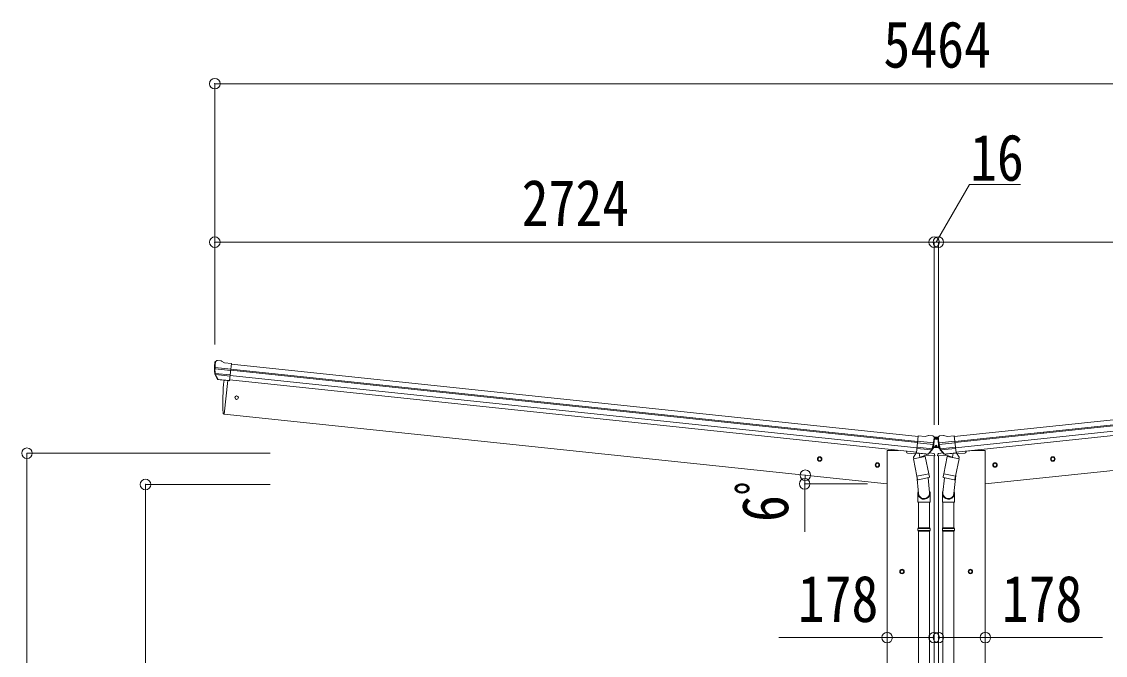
# Model space of a CAD drawing. Units: millimetres at full size, sheet at 1:40; some dimension numbers follow another scale. Extents: x -11243 to 11243, y -7760 to 7760.
# Drawn here: x -8574 to -4470, y -2619 to -221 of the extents above; entities that cross this region are included whole.
import ezdxf
from ezdxf.enums import TextEntityAlignment as Align

# ---------------------------------------------------------------- set-up
doc = ezdxf.new("R2010")
doc.units = ezdxf.units.MM
doc.header["$LTSCALE"] = 40
doc.header["$PDMODE"] = 32
doc.header["$PDSIZE"] = 40
for name, color, linetype, lineweight in [('0-3_ELV2', 4, 'Continuous', 9), ('0-6_OTH_LINE', 6, 'Continuous', 9), ('0-9_OUTLINE', 7, 'Continuous', 9)]:
    doc.layers.add(name, color=color, linetype=linetype, lineweight=lineweight)
doc.styles.add('ＭＳ ゴシック', font='')
doc.styles.get('ＭＳ ゴシック').set_extended_font_data('MS Gothic')

msp = doc.modelspace()

# ---------------------------------------------------------------- linework, layer by layer
at = {"layer": '0-3_ELV2'}
for p, q in [((-7842.59, -1512.31), (-7842.28, -1510.46)), ((-7836.02, -1504.42), (-7841.2, -1508.61)), ((-7836.02, -1504.42), (-7836.02, -1504.41)), ((-7818.87, -1504.75), (-7832.36, -1503.33)), ((-7806.04, -1512.13), (-7817.64, -1505.16)), ((-7806.04, -1512.13), (-7779.52, -1514.91)), ((-7786.3, -1579.47), (-7779.52, -1514.91)), ((-5178.48, -1790.31), (-7779.73, -1516.91)), ((-5041.66, -1790.31), (-2440.41, -1516.91)), ((-7832.16, -1573.46), (-7842.28, -1555.2)), ((-7841.89, -1535.03), (-7782.29, -1541.3)), ((-7781.67, -1535.44), (-7841.41, -1529.17)), ((-7841.05, -1551.79), (-7784.02, -1557.78)), ((-7831.11, -1573.03), (-7840.55, -1554.73)), ((-7839.67, -1556.45), (-7784.49, -1562.25)), ((-5180.9, -1813.38), (-7782.15, -1539.98)), ((-5180.46, -1809.2), (-7781.71, -1535.8)), ((-5039.67, -1809.2), (-2438.42, -1535.8)), ((-5039.23, -1813.38), (-2437.99, -1539.98)), ((-7822.1, -1575.7), (-7829.8, -1574.9)), ((-7829.65, -1574.68), (-7786.28, -1579.24)), ((-7821.85, -1575.82), (-7822.1, -1575.7)), ((-7796.52, -1578.49), (-7821.85, -1575.82)), ((-7793.18, -1578.74), (-7806.57, -1706.13)), ((-7796.25, -1578.42), (-7796.52, -1578.49)), ((-7786.3, -1579.47), (-7796.25, -1578.42)), ((-7786, -1576.58), (-5184.75, -1849.98)), ((-5182.99, -1833.24), (-7784.24, -1559.84)), ((-5037.15, -1833.24), (-2435.9, -1559.84)), ((-2434.14, -1576.58), (-5035.39, -1849.98)), ((-7806.57, -1706.13), (-7808.62, -1705.85)), ((-7806.57, -1706.13), (-5296.07, -1970)), ((-2413.56, -1706.13), (-4924.07, -1970)), ((-5185.05, -1852.87), (-5178.27, -1788.32)), ((-5151.75, -1791.1), (-5178.27, -1788.32)), ((-5151.75, -1791.1), (-5138.95, -1786.7)), ((-5137.66, -1786.55), (-5124.17, -1787.97)), ((-5120.81, -1789.8), (-5120.82, -1789.79)), ((-5120.81, -1789.8), (-5116.62, -1794.98)), ((-5117.34, -1794.08), (-5117.32, -1793.84)), ((-5117.32, -1793.84), (-5102.82, -1793.84)), ((-5116.03, -1798.88), (-5115.95, -1797.01)), ((-5108.81, -1798.56), (-5107.97, -1798.56)), ((-5104.11, -1798.88), (-5104.19, -1797.01)), ((-5099.32, -1789.8), (-5103.52, -1794.98)), ((-5102.79, -1794.08), (-5102.82, -1793.84)), ((-5099.32, -1789.8), (-5099.32, -1789.79)), ((-5082.47, -1786.55), (-5095.96, -1787.97)), ((-5068.39, -1791.1), (-5081.19, -1786.7)), ((-5068.39, -1791.1), (-5041.87, -1788.32)), ((-5035.08, -1852.87), (-5041.87, -1788.32)), ((-5296.07, -4722.36), (-5296.07, -1843.36)), ((-5296.07, -1843.36), (-5253.57, -1843.36)), ((-5223.3, -1845.93), (-5222.87, -1849.16)), ((-5128.07, -1841.45), (-5183.24, -1835.65)), ((-5125.74, -1837.18), (-5182.77, -1831.19)), ((-5121.44, -1820.97), (-5181.04, -1814.7)), ((-5180.42, -1808.85), (-5120.69, -1815.13)), ((-5139.89, -1855.89), (-5126.84, -1839.95)), ((-5138.95, -1856.52), (-5125.25, -1840.77)), ((-5124.28, -1838.53), (-5118.9, -1832.34)), ((-5123.2, -1835.01), (-5120.03, -1831.36)), ((-5118.9, -1830.84), (-5117.15, -1830.84)), ((-5101.6, -1832.34), (-5118.9, -1832.34)), ((-5118.57, -1815.96), (-5118.57, -1828.38)), ((-5116.86, -1831.34), (-5118.57, -1828.38)), ((-5116.86, -1831.34), (-5103.28, -1831.34)), ((-5108.81, -1827.26), (-5107.97, -1827.26)), ((-5103.28, -1831.34), (-5101.57, -1828.38)), ((-5102.99, -1830.84), (-5101.6, -1830.84)), ((-5095.65, -1839.2), (-5101.6, -1832.34)), ((-5101.57, -1815.96), (-5101.57, -1828.38)), ((-5096.74, -1835.65), (-5100.47, -1831.36)), ((-5039.71, -1808.85), (-5099.45, -1815.13)), ((-5098.7, -1820.97), (-5039.1, -1814.7)), ((-5081.19, -1856.52), (-5094.89, -1840.77)), ((-5094.4, -1837.18), (-5037.36, -1831.19)), ((-5080.25, -1855.89), (-5093.3, -1839.95)), ((-5092.07, -1841.45), (-5036.89, -1835.65)), ((-4966.57, -1843.36), (-4997.42, -1846.61)), ((-4996.84, -1845.93), (-4997.26, -1849.16)), ((-4924.07, -1843.36), (-4966.57, -1843.36)), ((-4924.07, -4722.36), (-4924.07, -1843.36)), ((-5558.43, -1878.83), (-5557.65, -1871.36)), ((-5552.36, -1883.24), (-5558.43, -1878.83)), ((-5557.65, -1871.36), (-5550.79, -1868.31)), ((-5550.79, -1868.31), (-5544.72, -1872.72)), ((-5189.17, -1856.55), (-5218.44, -1853.48)), ((-5185.05, -1852.87), (-5175.11, -1853.92)), ((-5141.65, -1857.2), (-5185.03, -1852.64)), ((-5175.11, -1853.92), (-5174.85, -1854.03)), ((-5174.85, -1854.03), (-5149.52, -1856.7)), ((-5149.52, -1856.7), (-5149.25, -1856.63)), ((-5149.25, -1856.63), (-5141.56, -1857.44)), ((-5115.42, -1864.3), (-5149.15, -1860.76)), ((-5135.83, -1853.11), (-5118.98, -1854.88)), ((-5118.07, -4722.36), (-5118.07, -1864.02)), ((-5116.32, -1857.47), (-5115.42, -1864.3)), ((-5103.82, -1857.47), (-5104.71, -1864.3)), ((-5104.71, -1864.3), (-5070.98, -1860.76)), ((-5102.07, -4722.36), (-5102.07, -1864.02)), ((-5084.31, -1853.11), (-5101.15, -1854.88)), ((-5070.89, -1856.63), (-5078.58, -1857.44)), ((-5078.48, -1857.2), (-5035.11, -1852.64)), ((-5070.61, -1856.7), (-5070.89, -1856.63)), ((-5045.28, -1854.03), (-5070.61, -1856.7)), ((-5045.03, -1853.92), (-5045.28, -1854.03)), ((-5035.08, -1852.87), (-5045.03, -1853.92)), ((-5030.96, -1856.55), (-5001.7, -1853.48)), ((-4669.34, -1868.31), (-4675.41, -1872.72)), ((-4662.49, -1871.36), (-4669.34, -1868.31)), ((-4667.77, -1883.24), (-4661.7, -1878.83)), ((-4661.7, -1878.83), (-4662.49, -1871.36)), ((-5339.64, -1901.82), (-5338.86, -1894.36)), ((-5333.57, -1906.24), (-5339.64, -1901.82)), ((-5338.86, -1894.36), (-5332, -1891.31)), ((-5332, -1891.31), (-5325.93, -1895.72)), ((-4888.14, -1891.31), (-4894.21, -1895.72)), ((-4881.28, -1894.36), (-4888.14, -1891.31)), ((-4886.57, -1906.24), (-4880.5, -1901.82)), ((-4880.5, -1901.82), (-4881.28, -1894.36)), ((-5246.07, -2298.16), (-5239.57, -2294.41)), ((-5239.57, -2294.41), (-5233.07, -2298.16)), ((-5233.07, -2298.16), (-5233.07, -2305.67)), ((-4980.57, -2294.41), (-4987.07, -2298.16)), ((-4987.07, -2298.16), (-4987.07, -2305.67)), ((-4974.07, -2298.16), (-4980.57, -2294.41)), ((-5233.07, -2305.67), (-5239.57, -2309.42)), ((-4987.07, -2305.67), (-4980.57, -2309.42))]:
    msp.add_line(p, q, dxfattribs=at)
for points in [[(-5111.33, -1797.72), (-5112.17, -1797.72), (-5112.17, -1798.56), (-5111.33, -1798.56)], [(-5109.65, -1796.88), (-5109.65, -1796.04), (-5110.49, -1796.04), (-5110.49, -1796.88)], [(-5110.49, -1799.4), (-5110.49, -1800.24), (-5109.65, -1800.24), (-5109.65, -1799.4)], [(-5107.97, -1798.56), (-5107.97, -1797.72), (-5108.81, -1797.72)], [(-5111.33, -1826.42), (-5112.17, -1826.42), (-5112.17, -1827.26), (-5111.33, -1827.26)], [(-5109.65, -1825.58), (-5109.65, -1824.74), (-5110.49, -1824.74), (-5110.49, -1825.58)], [(-5110.49, -1828.1), (-5110.49, -1828.94), (-5109.65, -1828.94), (-5109.65, -1828.1)], [(-5107.97, -1827.26), (-5107.97, -1826.42), (-5108.81, -1826.42)], [(-5544.72, -1872.72), (-5545.51, -1880.19), (-5552.36, -1883.24)], [(-4675.41, -1872.72), (-4674.63, -1880.19), (-4667.77, -1883.24)], [(-5325.93, -1895.72), (-5326.71, -1903.18), (-5333.57, -1906.24)], [(-4894.21, -1895.72), (-4893.42, -1903.18), (-4886.57, -1906.24)], [(-5239.57, -2309.42), (-5246.07, -2305.67), (-5246.07, -2298.16)], [(-4980.57, -2309.42), (-4974.07, -2305.67), (-4974.07, -2298.16)]]:
    msp.add_lwpolyline(points, dxfattribs=at)
for centre, radius in [((-7759.78, -1643.58), 6.5), ((-5110.07, -1798.14), 3.5), ((-5110.07, -1826.84), 3.5), ((-5551.58, -1875.77), 8.5), ((-5551.58, -1875.77), 7.7), ((-5551.58, -1875.77), 6.5), ((-4668.56, -1875.77), 8.5), ((-4668.56, -1875.77), 7.7), ((-4668.56, -1875.77), 6.5), ((-5332.78, -1898.77), 8.5), ((-5332.78, -1898.77), 7.7), ((-5332.78, -1898.77), 6.5), ((-4887.35, -1898.77), 8.5), ((-4887.35, -1898.77), 7.7), ((-4887.35, -1898.77), 6.5), ((-5239.57, -2301.91), 8.5), ((-5239.57, -2301.91), 7.7), ((-5239.57, -2301.91), 6.5), ((-4980.57, -2301.91), 8.5), ((-4980.57, -2301.91), 7.7), ((-4980.57, -2301.91), 6.5)]:
    msp.add_circle(centre, radius, dxfattribs=at)
for centre, radius, start, end in [((-7641.7, -1533.42), 202, 174, 185.86084), ((-7649.03, -1533.96), 192.44, 173.42422, 178.5729), ((-7832.87, -1508.3), 5, 84.04426, 128.95574), ((-7819.18, -1507.73), 3, 59.02369, 83.97631), ((-7839.66, -1553.74), 3, 185.86084, 209), ((-7842.08, -1536.37), 1.35, 82.08073, 84.8395), ((-7844.68, -1534.81), 2.74, 355.56588, 0.97849), ((-7641.7, -1533.42), 200.2, 180.46117, 185.79991), ((-7886.68, -1527.05), 45.32, 354.35482, 357.32878), ((-7837.89, -1553.35), 3, 185.79991, 207.30889), ((-7829.54, -1572.01), 2.99, 208.99261, 254.7283), ((-6911.97, -1665.93), 900, 174.35013, 182.36081), ((-7808.21, -1702.88), 3, 182.36081, 262), ((-5137.97, -1789.54), 3, 84.02369, 108.97631), ((-5316.92, -1777.77), 202, 342.13916, 354), ((-5124.7, -1792.94), 5, 39.04426, 83.95574), ((-5309.86, -1779.82), 192.44, 349.4271, 354.57578), ((-5111.33, -1796.88), 0.84, 270, 0), ((-5111.33, -1799.4), 0.84, 0, 90), ((-5108.81, -1796.88), 0.84, 180, 270), ((-5108.81, -1799.4), 0.84, 90, 180), ((-4903.21, -1777.77), 202, 186, 197.86084), ((-4910.28, -1779.82), 192.44, 185.42422, 190.5729), ((-5095.44, -1792.94), 5, 96.04426, 140.95574), ((-5082.16, -1789.54), 3, 71.02369, 95.97631), ((-5129.16, -1838.05), 3, 320.69111, 342.20009), ((-5316.92, -1777.77), 200.2, 342.20009, 347.53883), ((-5127.51, -1838.8), 3, 319, 342.13916), ((-5121.53, -1822.31), 1.35, 83.1605, 85.91927), ((-5118.66, -1821.33), 2.74, 167.02151, 172.43412), ((-5075.96, -1822.47), 45.32, 170.67122, 173.64518), ((-5118.9, -1832.34), 1.5, 90, 139), ((-5111.33, -1825.58), 0.84, 270, 0), ((-5111.33, -1828.1), 0.84, 0, 90), ((-5108.81, -1825.58), 0.84, 180, 270), ((-5108.81, -1828.1), 0.84, 90, 180), ((-5101.6, -1832.34), 1.5, 41, 90), ((-5144.17, -1822.47), 45.32, 6.35482, 9.32878), ((-5101.48, -1821.33), 2.74, 7.56588, 12.97849), ((-5098.6, -1822.31), 1.35, 94.08073, 96.8395), ((-4903.21, -1777.77), 200.2, 192.46117, 197.79991), ((-5092.62, -1838.8), 3, 197.86084, 221), ((-5090.98, -1838.05), 3, 197.79991, 219.30889), ((-5217.91, -1848.5), 5, 187.5, 264), ((-5141.21, -1854.56), 2.99, 273.2717, 319.00739), ((-5119.29, -1857.86), 3, 7.5, 84), ((-5100.84, -1857.86), 3, 96, 172.5), ((-5078.93, -1854.56), 2.99, 220.99261, 266.7283), ((-5002.22, -1848.5), 5, 276, 352.5)]:
    msp.add_arc(centre, radius, start, end, dxfattribs=at)
for centre, major_axis, ratio, start_param, end_param in [((-7839.31, -1510.94), (2.34, 1.9), 0.995767, 1.5707963, 2.2972137), ((-7834.93, -1507.4), (-5.88, -1.31), 0.24881, 5.8190815, 5.8226003), ((-7840.33, -1511.91), (0.87, 5.91), 0.020485, 4.7140547, 5.6117533), ((-7644, -1555.37), (20.92, 199.05), 0.994373, 1.5554317, 1.5718064), ((-7831.77, -1571.45), (-1.08, 3.13), 0.040856, 4.1415604, 4.1696818), ((-7829.34, -1571.7), (0.11, 3), 0.642905, 2.0792573, 3.037247), ((-7829.4, -1571.8), (-3.53, -2.11), 0.650902, 0.9542299, 1.0270405), ((-7829.48, -1571.91), (-1.66, -2.51), 0.997631, 0.3902369, 0.4789948), ((-5318.73, -1799.77), (20.92, 199.05), 0.994373, 1.5554317, 1.5718064), ((-5118.16, -1798.02), (0.38, 5.97), 0.020485, 0.671432, 1.5691306), ((-5122.5, -1792.48), (5.48, -2.51), 0.24881, 0.460585, 0.4641038), ((-5118.95, -1796.86), (-1.9, 2.34), 0.995767, 3.9859716, 4.712389), ((-5101.19, -1796.86), (1.9, 2.34), 0.995767, 1.5707963, 2.2972137), ((-5097.64, -1792.48), (-5.48, -2.51), 0.24881, 5.8190815, 5.8226003), ((-5101.98, -1798.02), (-0.38, 5.97), 0.020485, 4.7140547, 5.6117533), ((-4901.41, -1799.77), (-20.92, 199.05), 0.994373, 4.7113789, 4.7277536), ((-5319.23, -1799.71), (20.92, 199.05), 0.994373, 4.7113789, 4.7277536), ((-4900.91, -1799.71), (-20.92, 199.05), 0.994373, 1.5554317, 1.5718064), ((-5141.34, -1854.23), (0.51, 2.96), 0.642905, 3.2459383, 4.203928), ((-5141.25, -1854.45), (1.1, -2.8), 0.997631, 5.8041905, 5.8929484), ((-5141.3, -1854.33), (3.02, -2.79), 0.650902, 5.2561448, 5.3289554), ((-5138.91, -1854.48), (1.71, 2.84), 0.040856, 2.1135035, 2.1416249), ((-5081.23, -1854.48), (-1.71, 2.84), 0.040856, 4.1415604, 4.1696818), ((-5078.8, -1854.23), (-0.51, 2.96), 0.642905, 2.0792573, 3.037247), ((-5078.84, -1854.33), (-3.02, -2.79), 0.650902, 0.9542299, 1.0270405), ((-5078.89, -1854.45), (-1.1, -2.8), 0.997631, 0.3902369, 0.4789948)]:
    msp.add_ellipse(centre, major_axis=major_axis, ratio=ratio, start_param=start_param, end_param=end_param, dxfattribs=at)
at = {"layer": '0-6_OTH_LINE'}
for p, q in [((-2377.82, -455.31), (-7842.32, -455.31)), ((-7842.32, -455.31), (-7842.32, -1442.49)), ((-5118.07, -1055.31), (-7842.32, -1055.31)), ((-5118.07, -1055.31), (-5118.07, -1746.39)), ((-5118.07, -1055.31), (-5101.99, -1055.31)), ((-5102.07, -1055.31), (-5102.07, -1746.39)), ((-5102.07, -1055.31), (-2377.82, -1055.31)), ((-8553.91, -4172.36), (-8553.91, -1854.16)), ((-8553.91, -1854.16), (-7632.16, -1854.16)), ((-8104.91, -4172.36), (-8104.91, -1972.36)), ((-8104.91, -1972.36), (-7632.16, -1972.36)), ((-5296.07, -2551.91), (-5118.07, -2551.91)), ((-4924.07, -2551.91), (-5102.07, -2551.91))]:
    msp.add_line(p, q, dxfattribs=at)
at = {"layer": '0-6_OTH_LINE', "lineweight": 18}
for p, q in [((-5608.22, -1970), (-5608.22, -2151.5)), ((-5608.22, -1970), (-5370.43, -1970)), ((-5296.07, -2551.91), (-5706.08, -2551.91)), ((-4924.07, -2551.91), (-4479.82, -2551.91))]:
    msp.add_line(p, q, dxfattribs=at)
at = {"layer": '0-6_OTH_LINE'}
msp.add_lwpolyline([(-5110.03, -1055.31), (-4983.65, -836.41), (-4790.49, -836.41)], dxfattribs=at)
msp.add_arc((-5370.43, -1970), 237.79, 172.1267, 180, dxfattribs=at)
for p in [(-7842.32, -455.31), (-7842.32, -1055.31), (-5118.07, -1055.31), (-5102.07, -1055.31), (-8553.91, -1854.16), (-5605.98, -1937.43), (-8104.91, -1972.36), (-5608.22, -1970), (-5296.07, -2551.91), (-5118.07, -2551.91), (-5102.07, -2551.91), (-4924.07, -2551.91)]:
    msp.add_point(p, dxfattribs=at)
at = {"layer": '0-9_OUTLINE'}
for p, q in [((-5196.76, -1874.99), (-5151.88, -1865.86)), ((-5183.41, -1940.65), (-5196.76, -1874.99)), ((-5185.31, -1851.53), (-5196.51, -1868.45)), ((-5196.51, -1868.45), (-5195.25, -1874.68)), ((-5184.39, -1851.34), (-5185.31, -1851.53)), ((-5141.9, -1857.5), (-5182.57, -1853.22)), ((-5174.87, -1854.42), (-5171.95, -1868.77)), ((-5145.72, -1859.66), (-5170.48, -1869.41)), ((-5154.06, -1862.94), (-5153.4, -1866.17)), ((-5151.88, -1865.86), (-5138.53, -1931.52)), ((-5145.26, -1857.8), (-5145.11, -1858.53)), ((-5068.25, -1865.86), (-5081.61, -1931.52)), ((-5078.23, -1857.5), (-5037.57, -1853.22)), ((-5074.88, -1857.8), (-5075.03, -1858.53)), ((-5074.41, -1859.66), (-5049.66, -1869.41)), ((-5023.37, -1874.99), (-5068.25, -1865.86)), ((-5066.08, -1862.94), (-5066.73, -1866.17)), ((-5045.27, -1854.42), (-5048.19, -1868.77)), ((-5036.73, -1940.65), (-5023.37, -1874.99)), ((-5035.75, -1851.34), (-5034.82, -1851.53)), ((-5034.82, -1851.53), (-5023.62, -1868.45)), ((-5023.62, -1868.45), (-5024.89, -1874.68)), ((-5183.84, -1938.51), (-5177.19, -2006.25)), ((-5183.41, -1940.65), (-5138.53, -1931.52)), ((-5183.39, -1940.64), (-5180.86, -1953.12)), ((-5137.6, -1946.12), (-5178.56, -1954.46)), ((-5140.93, -1946.8), (-5135.38, -2002.53)), ((-5136.05, -1943.76), (-5138.54, -1931.52)), ((-5136.26, -1945.16), (-5136.26, -1945.16)), ((-5079.2, -1946.8), (-5084.76, -2002.53)), ((-5084.09, -1943.76), (-5081.6, -1931.52)), ((-5083.87, -1945.16), (-5083.88, -1945.16)), ((-5082.54, -1946.12), (-5041.58, -1954.46)), ((-5036.73, -1940.65), (-5081.61, -1931.52)), ((-5036.29, -1938.51), (-5042.95, -2006.25)), ((-5036.74, -1940.64), (-5039.28, -1953.12)), ((-5179.22, -2005.03), (-5179.22, -2039.69)), ((-5133.22, -2039.69), (-5133.22, -2005.34)), ((-5086.91, -2039.69), (-5086.91, -2005.34)), ((-5040.91, -2005.03), (-5040.91, -2039.69)), ((-5179.22, -2039.69), (-5133.22, -2039.69)), ((-5177.22, -2039.69), (-5177.22, -2136.43)), ((-5135.22, -2039.69), (-5135.22, -2136.43)), ((-5040.91, -2039.69), (-5086.91, -2039.69)), ((-5084.91, -2039.69), (-5084.91, -2136.43)), ((-5042.91, -2039.69), (-5042.91, -2136.43)), ((-5179.22, -2138.43), (-5178.22, -2136.43)), ((-5179.22, -2138.43), (-5133.22, -2138.43)), ((-5179.22, -2138.43), (-5179.22, -2146.43)), ((-5179.22, -2146.43), (-5133.22, -2146.43)), ((-5179.22, -2146.43), (-5178.22, -2148.43)), ((-5178.22, -2136.43), (-5134.22, -2136.43)), ((-5178.22, -2148.43), (-5134.22, -2148.43)), ((-5177.22, -2148.43), (-5177.22, -3165.12)), ((-5135.22, -2148.43), (-5135.22, -3165.12)), ((-5133.22, -2138.43), (-5134.22, -2136.43)), ((-5086.91, -2138.43), (-5085.91, -2136.43)), ((-5040.91, -2138.43), (-5086.91, -2138.43)), ((-5040.91, -2146.43), (-5086.91, -2146.43)), ((-5041.91, -2136.43), (-5085.91, -2136.43)), ((-5041.91, -2148.43), (-5085.91, -2148.43)), ((-5084.91, -2148.43), (-5084.91, -3165.12)), ((-5042.91, -2148.43), (-5042.91, -3165.12)), ((-5040.91, -2138.43), (-5041.91, -2136.43)), ((-5040.91, -2146.43), (-5041.91, -2148.43)), ((-5040.91, -2138.43), (-5040.91, -2146.43))]:
    msp.add_line(p, q, dxfattribs=at)
for points in [[(-5133.22, -2138.43), (-5133.22, -2146.43), (-5134.22, -2148.43)], [(-5086.91, -2138.43), (-5086.91, -2146.43), (-5085.91, -2148.43)]]:
    msp.add_lwpolyline(points, dxfattribs=at)
for centre, radius, start, end in [((-5182.52, -1852.73), 0.5, 228.73754, 264), ((-5175.45, -1854.58), 0.604, 15.29405, 86.90158), ((-5170.95, -1868.49), 1.03, 195.53431, 297.46103), ((-5146.09, -1858.73), 1, 291.5, 11.5), ((-5144.77, -1857.7), 0.5, 84, 191.5), ((-5141.85, -1857), 0.5, 264, 299.26246), ((-5078.29, -1857), 0.5, 240.73754, 276), ((-5075.37, -1857.7), 0.5, 348.5, 96), ((-5074.05, -1858.73), 1, 168.5, 248.5), ((-5049.18, -1868.49), 1.03, 242.53897, 344.46569), ((-5044.69, -1854.58), 0.604, 93.09842, 164.70595), ((-5037.62, -1852.73), 0.5, 276, 311.26246), ((-5178.95, -1952.5), 2, 198.03157, 281.5), ((-5137.99, -1944.16), 2, 281.5, 330.09038), ((-5137.95, -1944.19), 1.95, 330.02234, 12.45983), ((-5082.19, -1944.19), 1.95, 167.54017, 209.97766), ((-5082.14, -1944.16), 2, 209.90962, 258.5), ((-5041.18, -1952.5), 2, 258.5, 341.96843), ((-5163.22, -2005.34), 30, 0, 2.54858), ((-5056.91, -2005.34), 30, 177.45142, 180)]:
    msp.add_arc(centre, radius, start, end, dxfattribs=at)
for centre, major_axis, start_param, end_param in [((-5156.22, -2005.03), (-23, 0), 5.9588909, 9.9444346), ((-5156.22, -2005.03), (-21, 0), 0.0583862, 3.2616355), ((-5063.91, -2005.03), (23, 0), 2.621936, 6.6074797), ((-5063.91, -2005.03), (21, 0), 3.0215498, 6.2247991)]:
    msp.add_ellipse(centre, major_axis=major_axis, ratio=0.996195, start_param=start_param, end_param=end_param, dxfattribs=at)

# ---------------------------------------------------------------- texts
at = {"layer": '0-6_OTH_LINE', "color": 7, "style": 'ＭＳ ゴシック', "width": 0.85}
for s, p in [('5464', (-5310.07, -447.31)), ('16', (-4981.98, -875.33)), ('2724', (-6680.19, -1047.31)), ('178', (-5634.55, -2545.54)), ('178', (-4862.13, -2545.54))]:
    msp.add_text(s, height=176, dxfattribs=at).set_placement(p, align=Align.BOTTOM_LEFT)
msp.add_text('6ﾟ', height=176, rotation=90, dxfattribs=at).set_placement((-5617.86, -2114.24), align=Align.BOTTOM_LEFT)

doc.saveas('drawing.dxf')
